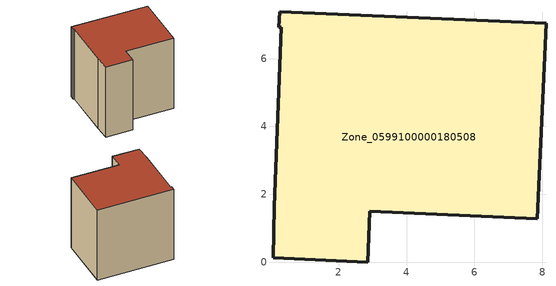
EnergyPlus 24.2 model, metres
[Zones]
Zone_0599100000180508
 floor ground (C_G): 0.31,6.92 0.23,6.92 0.26,7.38 8.11,7.04 7.85,1.29 2.92,1.51 2.85,0 0.06,0.12 0.1,1.63 z1.51
 wall outside (C_F): 0.06,0.12 2.85,0 2.92,1.51 7.85,1.29 8.11,7.04 0.26,7.38 0.23,6.92 0.31,6.92 0.1,1.63 0.06,0.12 z1.51:9.49
 roof outside (C_R): 0.23,6.92 0.31,6.92 0.1,1.63 0.06,0.12 2.85,0 2.92,1.51 7.85,1.29 8.11,7.04 0.26,7.38 z9.49
[BUILDING]
Pand.0599100000180508: North Axis=0; Terrain=City; Loads Convergence Tolerance Value=0.04; Temperature Convergence Tolerance Value=0.4; Solar Distribution=FullExterior; Maximum Number of Warmup Days=25; Minimum Number of Warmup Days=1
[Site:Location]
Rotterdam.The.Hague.AP_ZH_NLD Design_Conditions: Latitude=51.96; Longitude=4.45; Time Zone=1; Elevation=-4.5
[SITE:GROUNDTEMPERATURE:BUILDINGSURFACE]
18, 18, 18, 18, 18, 18, 18, 18, 18, 18, 18, 18
[MATERIAL] Thermal Absorptance=0.9; Solar Absorptance=0.7; Visible Absorptance=0.7
Name | Roughness | Thickness | Conductivity | Density | Specific Heat
G.TC.1946-1964 | MediumSmooth | 0.15 | 1 | 540 | 1210
F.TC.1946-1964 | Rough | 0.3 | 0.857143 | 1920 | 840
R.TC.1946-1964 | MediumRough | 0.2 | 0.235294 | 1500 | 1000
[CONSTRUCTION]
C_G: G.TC.1946-1964
C_F: F.TC.1946-1964
C_R: R.TC.1946-1964
[ZONE]
Zone_0599100000180508: Type=1; Multiplier=1; Ceiling Height=Autocalculate; Volume=Autocalculate; Floor Area=autocalculate; Part of Total Floor Area=Yes
[ZONEINFILTRATION:DESIGNFLOWRATE]
Infil_Zone_0599100000180508: Zone or ZoneList or Space or SpaceList=Zone_0599100000180508; Schedule=AlwaysOn; Design Flow Rate Calculation Method=Flow/Area; Flow Rate per Floor Area=0.003; Constant Term Coefficient=1; Temperature Term Coefficient=0; Velocity Term Coefficient=0; Velocity Squared Term Coefficient=0
[HVACTEMPLATE:ZONE:IDEALLOADSAIRSYSTEM]
Zone_0599100000180508: Maximum Heating Supply Air Temperature=50; Minimum Cooling Supply Air Temperature=13; Maximum Heating Supply Air Humidity Ratio=0.0156; Minimum Cooling Supply Air Humidity Ratio=0.0077; Heating Limit=NoLimit; Cooling Limit=NoLimit; Dehumidification Control Type=ConstantSensibleHeatRatio; Cooling Sensible Heat Ratio=0.7; Dehumidification Setpoint=60; Humidification Control Type=None; Humidification Setpoint=30; Outdoor Air Method=None; Outdoor Air Flow Rate per Person=0.00944; Outdoor Air Flow Rate per Zone Floor Area=0; Outdoor Air Flow Rate per Zone=0; Demand Controlled Ventilation Type=None; Outdoor Air Economizer Type=NoEconomizer; Heat Recovery Type=None; Sensible Heat Recovery Effectiveness=0.7; Latent Heat Recovery Effectiveness=0.65
[ZONECONTROL:THERMOSTAT]
ThermostatControl_Zone_0599100000180508: Zone or ZoneList=Zone_0599100000180508; Control Type Schedule=DualSetpointControlType; Control 1=Thermostat_Zone_0599100000180508; Temperature Difference Between Cutout And Setpoint=0
[THERMOSTATSETPOINT:DUALSETPOINT]
Thermostat_Zone_0599100000180508: Heating Setpoint Temperature Schedule=HeatingSetpoint_Zone_0599100000180508; Cooling Setpoint Temperature Schedule=CoolingSetpoint_Zone_0599100000180508
[SCHEDULE:COMPACT]
HeatingSetpoint_Zone_0599100000180508: Through: 12/31, For: AllDays, Until: 24:00, 21
CoolingSetpoint_Zone_0599100000180508: Through: 12/31, For: AllDays, Until: 24:00, 24
DualSetpointControlType: Through: 12/31, For: AllDays, Until: 24:00, 4
AlwaysOn: Through: 12/31, For: AllDays, Until: 24:00, 1
